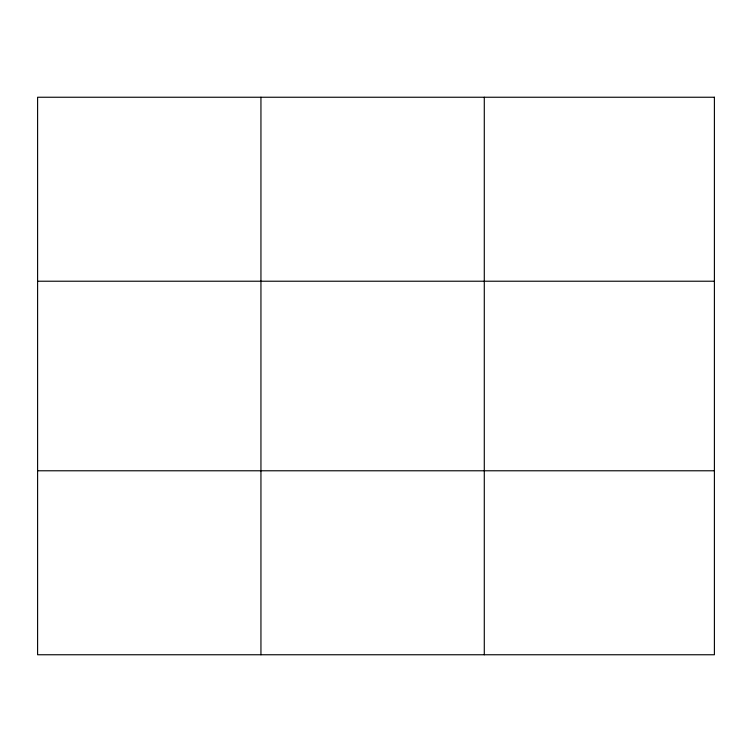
<?xml version="1.0" encoding="UTF-8"?>
<svg xmlns="http://www.w3.org/2000/svg" width="752" height="752" viewBox="0 0 752 752"><rect width="100%" height="100%" fill="white"/><g stroke="black" fill="none" stroke-linecap="round" stroke-linejoin="round"><path stroke-width="1.13" d="M260.944 654.757L260.944 97.243M484.288 654.757L484.288 97.243M37.6 281.22L714.4 281.22M37.6 470.78L714.4 470.78M714.4 97.243L714.4 654.757L37.6 654.757L37.6 97.243L714.4 97.243"/></g></svg>
